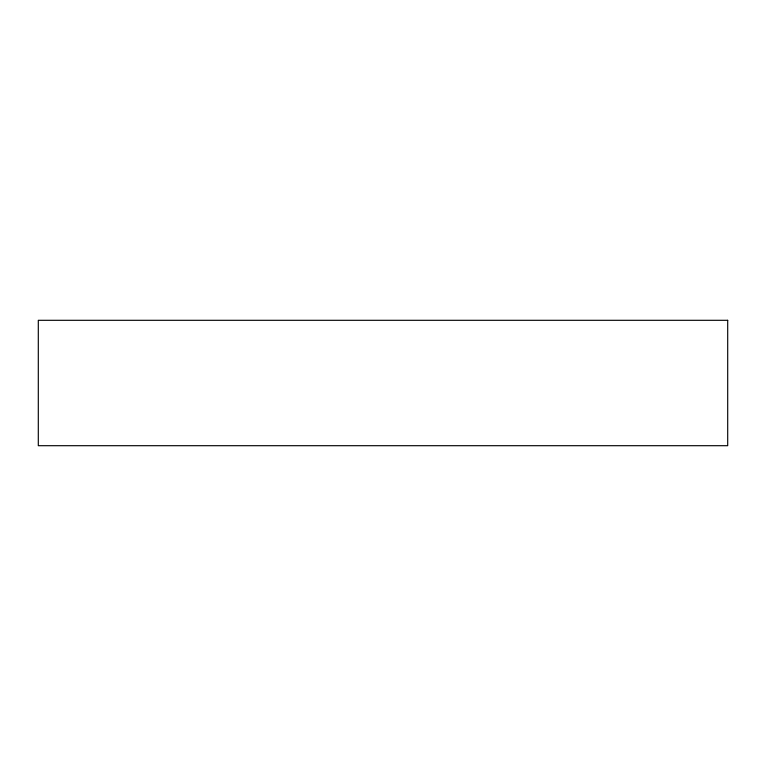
<?xml version="1.0" encoding="UTF-8"?>
<svg xmlns="http://www.w3.org/2000/svg" width="766" height="766" viewBox="0 0 766 766"><rect width="100%" height="100%" fill="white"/><g stroke="black" fill="none" stroke-linecap="round" stroke-linejoin="round"><path stroke-width="1.15" d="M727.7 320.303L38.3 320.303L38.3 445.697L727.7 445.697L727.7 320.303"/></g></svg>
